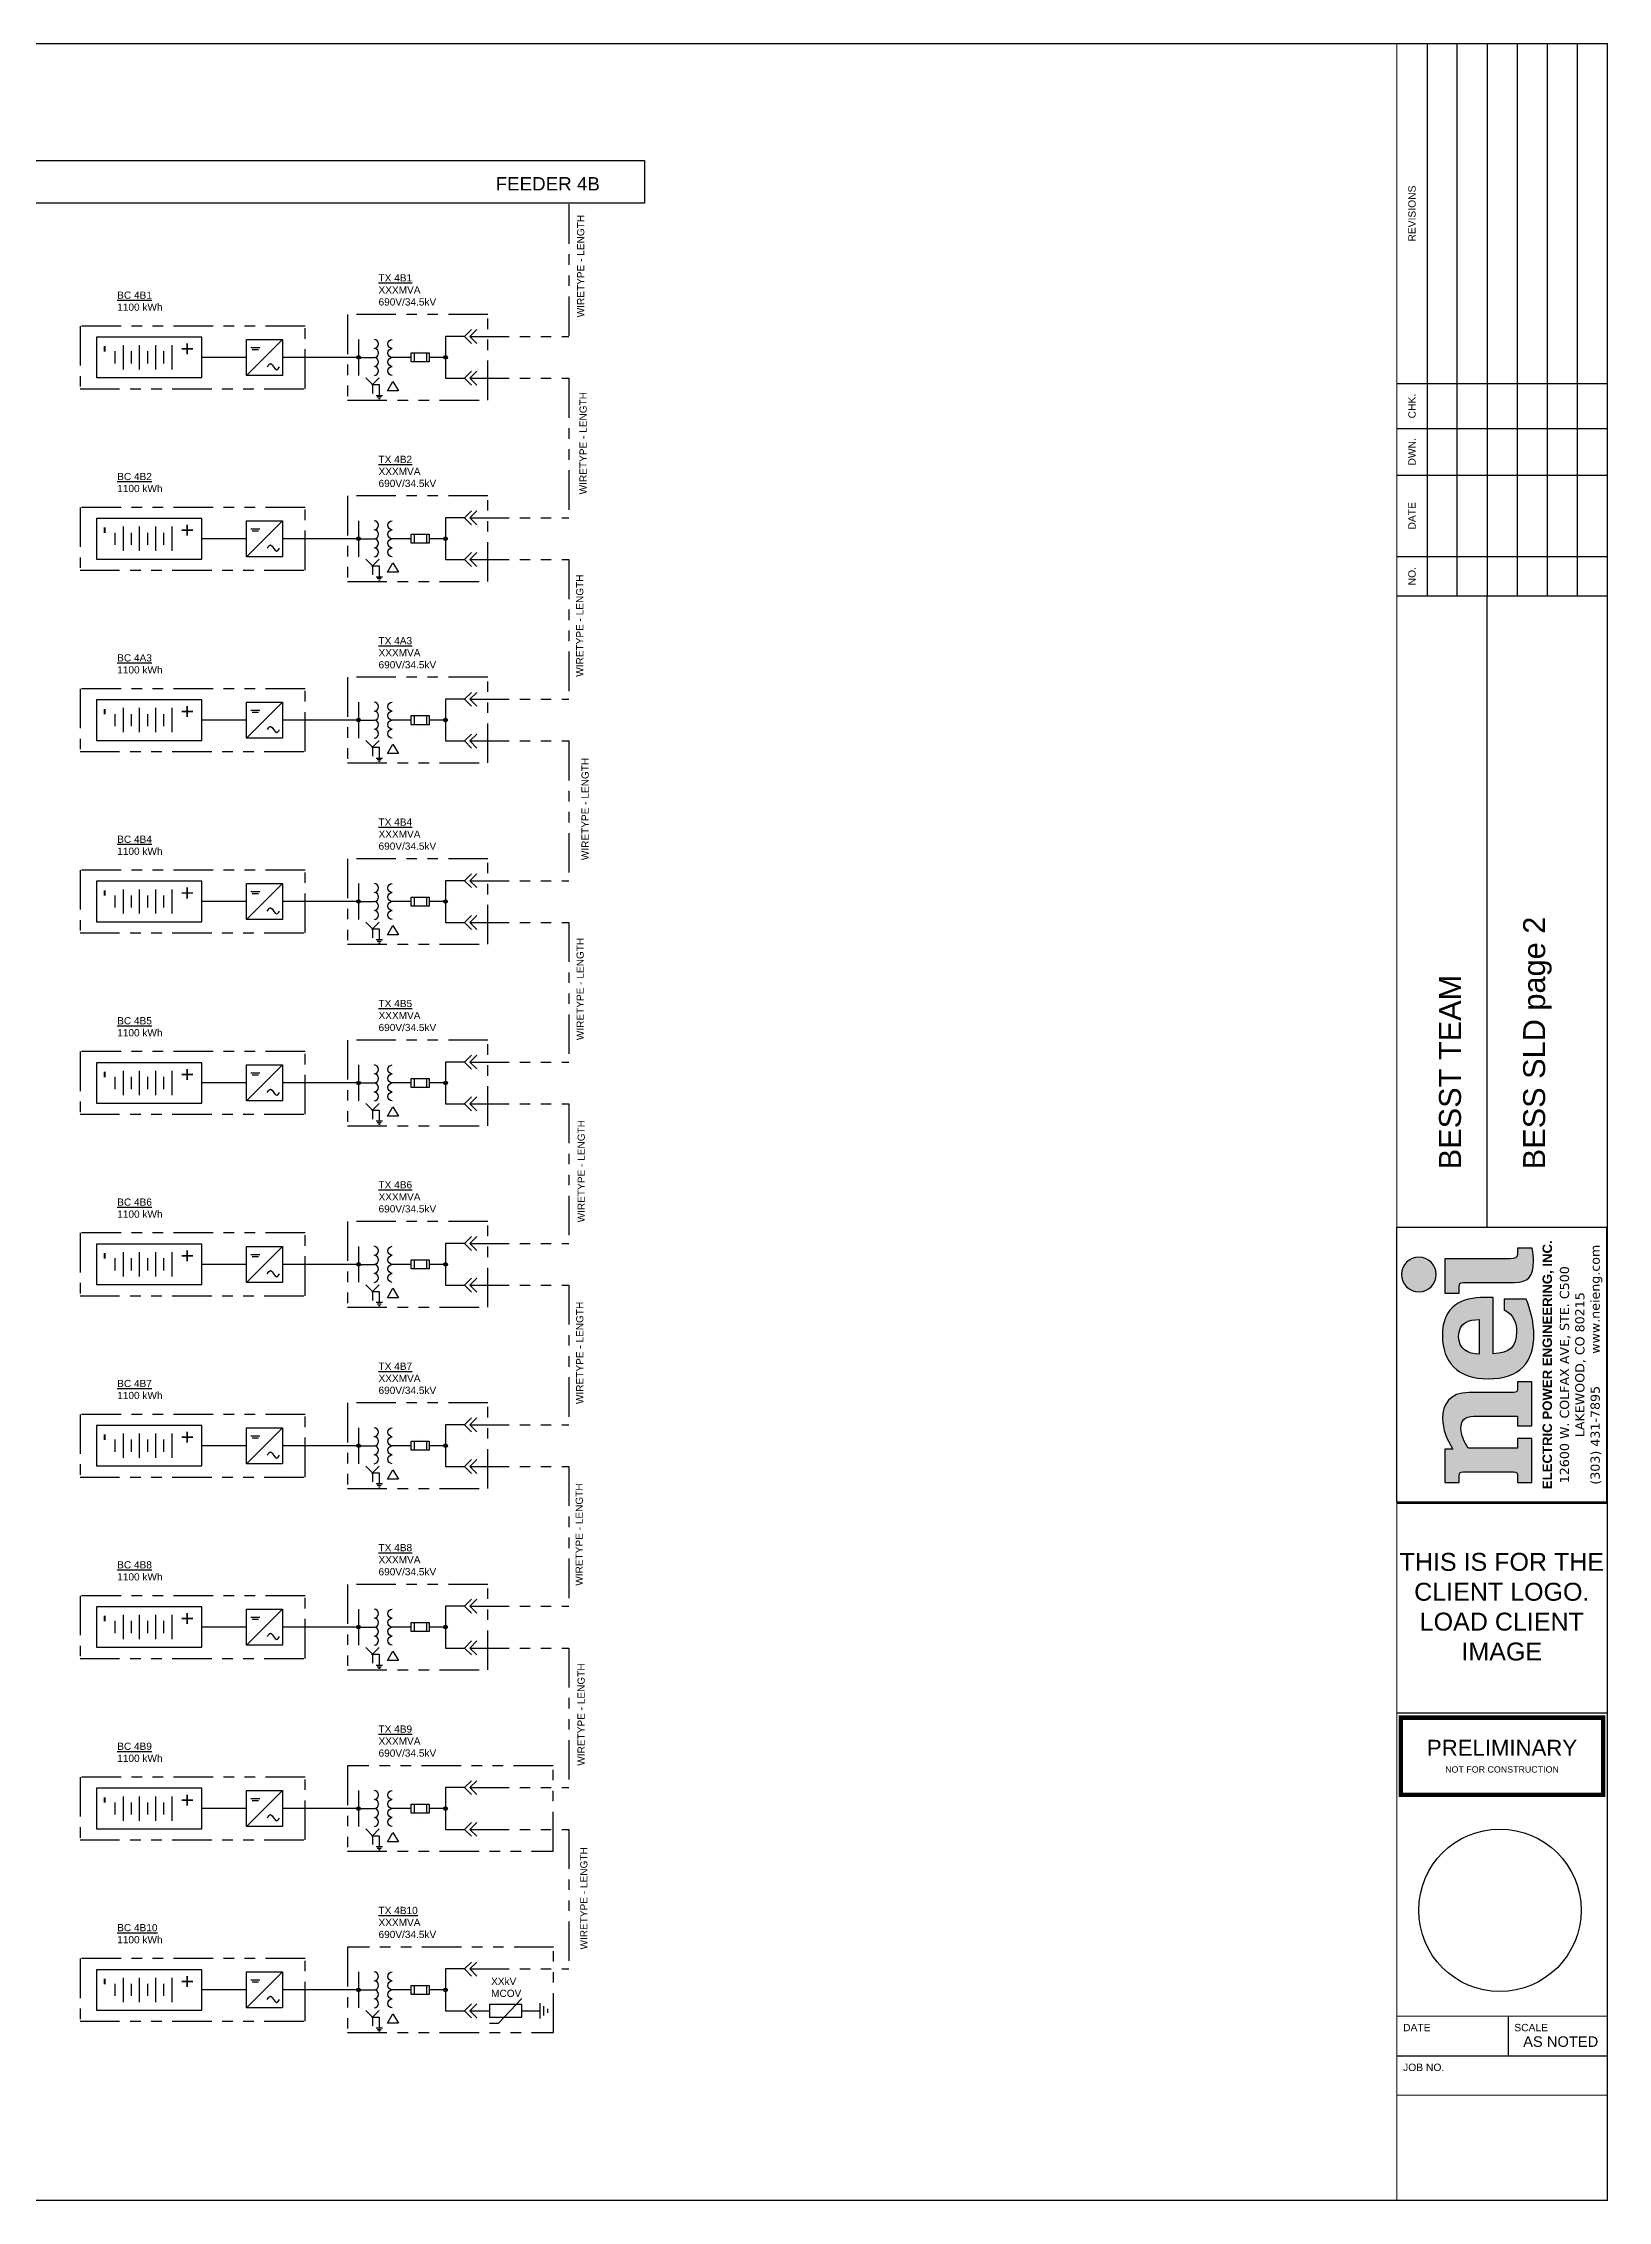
# Paper-space layout 'BESS SLD pg 2' of a CAD drawing. Extents: x -11.2 to 21.8, y -6 to 14.5.
# Drawn here: x 6.93 to 21.81, y -6 to 14.51 of the extents above; entities that cross this region are included whole.
import ezdxf
from ezdxf.enums import TextEntityAlignment as Align

# ---------------------------------------------------------------- set-up
doc = ezdxf.new("R2010")
doc.units = 0
doc.header["$MEASUREMENT"] = 0
doc.linetypes.add('PHANTOM4', pattern=[0.6875, 0.3125, 0.0625, -0.0625, 0.0625, -0.0625, 0.0625, -0.0625])
for name, color, linetype in [('E-HVMV-EQUP', 91, 'Continuous'), ('E-LV-EQUP', 211, 'Continuous'), ('E-OL-CDCTR', 31, 'Continuous'), ('E-OL-EQUP', 91, 'Continuous'), ('E-SYMB', 1, 'Continuous'), ('G-ANNO-STMP', 2, 'Continuous'), ('G-ANNO-TEXT', 1, 'Continuous'), ('G-ANNO-TTBL', 1, 'Continuous')]:
    doc.layers.add(name, color=color, linetype=linetype)
doc.layers.add('G-NPLT', color=67, linetype='Continuous', plot=False)
doc.styles.add('NEI-A', font='arial.ttf')
doc.styles.get("Standard").update_dxf_attribs({"font": 'arial.ttf'})

# ---------------------------------------------------------------- blocks, each defined once
blk = doc.blocks.new('*U33')
at = {"layer": 'E-LV-EQUP', "color": 0}
for points in [[(-0.075, 0), (0.075, 0)], [(-0.075, -0.1), (0.075, -0.1)], [(-0.0375, -0.05), (0.0375, -0.05)], [(-0.075, -0.2), (0.075, -0.2)], [(-0.0375, -0.15), (0.0375, -0.15)], [(-0.0375, -0.25), (0.0375, -0.25)], [(-0.075, -0.3), (0.075, -0.3)], [(-0.0375, -0.35), (0.0375, -0.35)]]:
    blk.add_lwpolyline(points, dxfattribs=at)
blk = doc.blocks.new('*U82')
blk.add_lwpolyline([(-0.281, 0.413), (0.281, 0.413), (0.281, -1.049), (-0.281, -1.049)], close=True)
at = {"xscale": 2.25, "yscale": 2.25, "zscale": 2.25}
blk.add_blockref('*U33', (0, 0), dxfattribs=at)
at = {"style": 'NEI-A'}
for s, p in [('+', (0.118, 0.216)), ('-', (0.118, -0.909))]:
    blk.add_text(s, height=0.225, dxfattribs=at).set_placement(p, align=Align.MIDDLE_CENTER)
at = {"layer": 'G-ANNO-TEXT', "lineweight": 30, "flags": 104}
blk.add_attdef('1-LINE_BESS_INFORMATION', text='', height=0.225, dxfattribs=at).set_placement((0.394, -0.337), align=Align.MIDDLE_LEFT)
blk = doc.blocks.new('CONNECTION')
h = blk.add_hatch(color=0)
edge = h.paths.add_edge_path()
edge.add_arc((0, 0), 0.025, 0, 360)
at = {"color": 0}
blk.add_circle((0, 0), 0.025, dxfattribs=at)
blk = doc.blocks.new('1-LINE - FUSE')
at = {"layer": 'Defpoints', "color": 2}
for p, q in [((-0.113, 0.125), (-0.113, 0.125)), ((0.113, 0.125), (0.113, 0.125))]:
    blk.add_line(p, q, dxfattribs=at)
at = {"layer": 'E-HVMV-EQUP', "color": 0}
for p, q in [((-0.062, 0.212), (0.063, 0.212)), ((-0.062, 0.038), (0.063, 0.038))]:
    blk.add_line(p, q, dxfattribs=at)
blk.add_lwpolyline([(0.063, 0), (-0.062, 0), (-0.062, 0.25), (0.063, 0.25)], close=True, dxfattribs=at)
blk = doc.blocks.new('*U57')
at = {"layer": 'E-HVMV-EQUP', "color": 0}
for points in [[(0.25, 0, -0.96927), (0.125, 0, -0.96927), (0, 0, -0.987011), (-0.125, 0, -0.96927), (-0.25, 0)], [(0.25, -0.25, 0.96927), (0.125, -0.25, 0.96927), (0, -0.25, 0.987011), (-0.125, -0.25, 0.96927), (-0.25, -0.25)]]:
    blk.add_lwpolyline(points, format="xyb", dxfattribs=at)
blk = doc.blocks.new('*U51')
at = {"layer": 'G-ANNO-TEXT'}
blk.add_lwpolyline([(0.075, 0.13), (0.15, 0), (0, 0)], close=True, dxfattribs=at)
blk = doc.blocks.new('SCHEMATIC - CONNECTION DOT')
h = blk.add_hatch(color=0)
edge = h.paths.add_edge_path()
edge.add_arc((0, 0), 0.025, 0, 360)
at = {"color": 0}
blk.add_circle((0, 0), 0.025, dxfattribs=at)
blk = doc.blocks.new('*U47')
at = {"color": 0}
for points in [[(0, 0), (0, -0.204)], [(-0.06, -0.204), (0.06, -0.204)], [(-0.036, -0.234), (0.036, -0.234)], [(-0.015, -0.263), (0.015, -0.263)]]:
    blk.add_lwpolyline(points, dxfattribs=at)
blk = doc.blocks.new('*U56')
at = {"layer": 'G-ANNO-TEXT'}
for q in [(0.093, 0.093), (0.094, 0)]:
    blk.add_line((0, 0), q, dxfattribs=at)
blk.add_lwpolyline([(-0.093, 0.093), (0, 0), (0, -0.124)], dxfattribs=at)
blk.add_circle((0, 0), 0.00678, dxfattribs=at)
at = {"layer": 'G-ANNO-TEXT', "xscale": 0.7346515356066922, "yscale": 0.7346515356066922, "zscale": 0.7346515356066922}
blk.add_blockref('*U47', (0.094, 0), dxfattribs=at)
blk = doc.blocks.new('*U81')
at = {"color": 0}
for p, q in [((-0.25, -0.5), (0.25, 0)), ((-0.188, -0.111), (-0.062, -0.111)), ((-0.168, -0.139), (-0.082, -0.139))]:
    blk.add_line(p, q, dxfattribs=at)
blk.add_lwpolyline([(0.25, -0.5), (-0.25, -0.5), (-0.25, 0), (0.25, 0)], close=True, dxfattribs=at)
blk.add_spline([(0.039, -0.382), (0.085, -0.336), (0.172, -0.422), (0.211, -0.382)], degree=3, dxfattribs=at)
blk = doc.blocks.new('*U30')
at = {"color": 0}
for points in [[(0, 0), (0, -0.144)], [(-0.06, -0.144), (0.06, -0.144)], [(-0.036, -0.174), (0.036, -0.174)], [(-0.015, -0.203), (0.015, -0.203)]]:
    blk.add_lwpolyline(points, dxfattribs=at)
blk = doc.blocks.new('*U53')
at = {"color": 0}
for p in [(0, 0), (0.25, 0)]:
    blk.add_point(p, dxfattribs=at)
at = {"layer": 'Defpoints', "color": 2}
for p, q in [((0.226, 0.146), (0.226, 0.146)), ((0.226, -0.146), (0.226, -0.146)), ((0.503, 0), (0.503, 0))]:
    blk.add_line(p, q, dxfattribs=at)
at = {"layer": 'E-HVMV-EQUP', "color": 0}
blk.add_lwpolyline([(0, -0.096), (0.069, -0.096), (0.25, 0.096)], dxfattribs=at)
blk.add_lwpolyline([(0, 0.05), (0, -0.05), (0.25, -0.05), (0.25, 0.05)], close=True, dxfattribs=at)
at = {"rotation": 90.00000000000077}
blk.add_blockref('*U30', (0.25, 0), dxfattribs=at)
blk = doc.blocks.new('nei-logo new')
at = {"layer": 'G-ANNO-TTBL', "true_color": 0xbd3b4b}
h = blk.add_hatch(color=15, dxfattribs=at)
h.dxf.hatch_style = 2
edge = h.paths.add_edge_path()
edge.add_spline(control_points=[(0.695, 0.79), (0.695, 0.882), (0.77, 0.956), (0.861, 0.956), (0.953, 0.956), (1.027, 0.882), (1.027, 0.79), (1.027, 0.699), (0.953, 0.624), (0.861, 0.624), (0.77, 0.624), (0.695, 0.699), (0.695, 0.79)], knot_values=[0, 0, 0, 0, 1, 1, 1, 2, 2, 2, 3, 3, 3, 4, 4, 4, 4], degree=3, periodic=0)
h = blk.add_hatch(color=15, dxfattribs=at)
h.dxf.hatch_style = 2
edge = h.paths.add_edge_path()
edge.add_spline(control_points=[(-0.266, -0.114), (-0.266, -0.146), (-0.252, -0.151), (-0.228, -0.151), (-0.228, -0.151), (-0.165, -0.151), (-0.165, -0.151), (-0.165, -0.151), (-0.165, -0.288), (-0.165, -0.288), (-0.165, -0.288), (-0.584, -0.288), (-0.584, -0.288), (-0.584, -0.288), (-0.584, -0.151), (-0.584, -0.151), (-0.584, -0.151), (-0.492, -0.151), (-0.492, -0.151), (-0.492, -0.151), (-0.492, 0.269), (-0.492, 0.269), (-0.492, 0.353), (-0.535, 0.389), (-0.611, 0.389), (-0.666, 0.389), (-0.743, 0.356), (-0.796, 0.321), (-0.796, 0.321), (-0.796, -0.151), (-0.796, -0.151), (-0.796, -0.151), (-0.704, -0.151), (-0.704, -0.151), (-0.704, -0.151), (-0.704, -0.288), (-0.704, -0.288), (-0.704, -0.288), (-1.123, -0.288), (-1.123, -0.288), (-1.123, -0.288), (-1.123, -0.151), (-1.123, -0.151), (-1.123, -0.151), (-1.062, -0.151), (-1.062, -0.151), (-1.036, -0.151), (-1.022, -0.146), (-1.022, -0.114), (-1.022, -0.114), (-1.022, 0.367), (-1.022, 0.367), (-1.022, 0.399), (-1.036, 0.405), (-1.062, 0.405), (-1.062, 0.405), (-1.123, 0.405), (-1.123, 0.405), (-1.123, 0.405), (-1.123, 0.544), (-1.123, 0.544), (-1.123, 0.544), (-0.805, 0.544), (-0.805, 0.544), (-0.805, 0.544), (-0.805, 0.465), (-0.805, 0.465), (-0.718, 0.524), (-0.616, 0.564), (-0.509, 0.564), (-0.38, 0.564), (-0.266, 0.497), (-0.266, 0.315), (-0.266, 0.315), (-0.266, -0.114), (-0.266, -0.114)], knot_values=[0, 0, 0, 0, 1, 1, 1, 2, 2, 2, 3, 3, 3, 4, 4, 4, 5, 5, 5, 6, 6, 6, 7, 7, 7, 8, 8, 8, 9, 9, 9, 10, 10, 10, 11, 11, 11, 12, 12, 12, 13, 13, 13, 14, 14, 14, 15, 15, 15, 16, 16, 16, 17, 17, 17, 18, 18, 18, 19, 19, 19, 20, 20, 20, 21, 21, 21, 22, 22, 22, 23, 23, 23, 24, 24, 24, 25, 25, 25, 25], degree=3, periodic=0)
h = blk.add_hatch(color=15, dxfattribs=at)
h.dxf.hatch_style = 2
edge = h.paths.add_edge_path()
edge.add_spline(control_points=[(-0.135, 0.13), (-0.135, 0.419), (0.029, 0.566), (0.276, 0.566), (0.57, 0.566), (0.641, 0.373), (0.641, 0.165), (0.641, 0.165), (0.641, 0.081), (0.641, 0.081), (0.641, 0.081), (0.105, 0.081), (0.105, 0.081), (0.107, -0.076), (0.175, -0.142), (0.314, -0.142), (0.383, -0.142), (0.479, -0.123), (0.522, -0.023), (0.522, -0.023), (0.625, -0.023), (0.625, -0.023), (0.625, -0.023), (0.625, -0.232), (0.625, -0.232), (0.528, -0.279), (0.382, -0.307), (0.291, -0.307), (0.019, -0.307), (-0.135, -0.172), (-0.135, 0.13)], knot_values=[0, 0, 0, 0, 1, 1, 1, 2, 2, 2, 3, 3, 3, 4, 4, 4, 5, 5, 5, 6, 6, 6, 7, 7, 7, 8, 8, 8, 9, 9, 9, 10, 10, 10, 10], degree=3, periodic=0)
edge = h.paths.add_edge_path()
edge.add_spline(control_points=[(0.431, 0.214), (0.431, 0.311), (0.403, 0.411), (0.27, 0.411), (0.152, 0.411), (0.102, 0.324), (0.102, 0.214), (0.102, 0.214), (0.431, 0.214), (0.431, 0.214)], knot_values=[0, 0, 0, 0, 1, 1, 1, 2, 2, 2, 3, 3, 3, 3], degree=3, periodic=0)
h = blk.add_hatch(color=15, dxfattribs=at)
h.dxf.hatch_style = 2
edge = h.paths.add_edge_path()
edge.add_spline(control_points=[(1.062, -0.151), (1.062, -0.151), (1.111, -0.151), (1.111, -0.151), (1.111, -0.151), (1.111, -0.291), (1.111, -0.291), (1.065, -0.301), (1.024, -0.304), (0.987, -0.304), (0.845, -0.304), (0.784, -0.25), (0.784, -0.122), (0.784, -0.122), (0.784, 0.367), (0.784, 0.367), (0.784, 0.399), (0.771, 0.405), (0.744, 0.405), (0.744, 0.405), (0.684, 0.405), (0.684, 0.405), (0.684, 0.405), (0.684, 0.544), (0.684, 0.544), (0.684, 0.544), (1.01, 0.544), (1.01, 0.544), (1.01, 0.544), (1.01, -0.082), (1.01, -0.082), (1.01, -0.125), (1.022, -0.151), (1.062, -0.151)], knot_values=[0, 0, 0, 0, 1, 1, 1, 2, 2, 2, 3, 3, 3, 4, 4, 4, 5, 5, 5, 6, 6, 6, 7, 7, 7, 8, 8, 8, 9, 9, 9, 10, 10, 10, 11, 11, 11, 11], degree=3, periodic=0)
at = {"layer": 'Defpoints'}
blk.add_lwpolyline([(1.312, 1), (1.312, -1), (-1.312, -1), (-1.312, 1)], close=True, dxfattribs=at)
at = {"layer": 'G-ANNO-TTBL', "color": 15, "true_color": 0xbd3b4b}
for points, knots in [([(0.695, 0.79), (0.695, 0.882), (0.77, 0.956), (0.861, 0.956), (0.953, 0.956), (1.027, 0.882), (1.027, 0.79), (1.027, 0.699), (0.953, 0.624), (0.861, 0.624), (0.77, 0.624), (0.695, 0.699), (0.695, 0.79)], [0, 0, 0, 0, 1, 1, 1, 2, 2, 2, 3, 3, 3, 4, 4, 4, 4]), ([(-0.266, -0.114), (-0.266, -0.146), (-0.252, -0.151), (-0.228, -0.151), (-0.228, -0.151), (-0.165, -0.151), (-0.165, -0.151), (-0.165, -0.151), (-0.165, -0.288), (-0.165, -0.288), (-0.165, -0.288), (-0.584, -0.288), (-0.584, -0.288), (-0.584, -0.288), (-0.584, -0.151), (-0.584, -0.151), (-0.584, -0.151), (-0.492, -0.151), (-0.492, -0.151), (-0.492, -0.151), (-0.492, 0.269), (-0.492, 0.269), (-0.492, 0.353), (-0.535, 0.389), (-0.611, 0.389), (-0.666, 0.389), (-0.743, 0.356), (-0.796, 0.321), (-0.796, 0.321), (-0.796, -0.151), (-0.796, -0.151), (-0.796, -0.151), (-0.704, -0.151), (-0.704, -0.151), (-0.704, -0.151), (-0.704, -0.288), (-0.704, -0.288), (-0.704, -0.288), (-1.123, -0.288), (-1.123, -0.288), (-1.123, -0.288), (-1.123, -0.151), (-1.123, -0.151), (-1.123, -0.151), (-1.062, -0.151), (-1.062, -0.151), (-1.036, -0.151), (-1.022, -0.146), (-1.022, -0.114), (-1.022, -0.114), (-1.022, 0.367), (-1.022, 0.367), (-1.022, 0.399), (-1.036, 0.405), (-1.062, 0.405), (-1.062, 0.405), (-1.123, 0.405), (-1.123, 0.405), (-1.123, 0.405), (-1.123, 0.544), (-1.123, 0.544), (-1.123, 0.544), (-0.805, 0.544), (-0.805, 0.544), (-0.805, 0.544), (-0.805, 0.465), (-0.805, 0.465), (-0.718, 0.524), (-0.616, 0.564), (-0.509, 0.564), (-0.38, 0.564), (-0.266, 0.497), (-0.266, 0.315), (-0.266, 0.315), (-0.266, -0.114), (-0.266, -0.114)], [0, 0, 0, 0, 1, 1, 1, 2, 2, 2, 3, 3, 3, 4, 4, 4, 5, 5, 5, 6, 6, 6, 7, 7, 7, 8, 8, 8, 9, 9, 9, 10, 10, 10, 11, 11, 11, 12, 12, 12, 13, 13, 13, 14, 14, 14, 15, 15, 15, 16, 16, 16, 17, 17, 17, 18, 18, 18, 19, 19, 19, 20, 20, 20, 21, 21, 21, 22, 22, 22, 23, 23, 23, 24, 24, 24, 25, 25, 25, 25]), ([(-0.135, 0.13), (-0.135, 0.419), (0.029, 0.566), (0.276, 0.566), (0.57, 0.566), (0.641, 0.373), (0.641, 0.165), (0.641, 0.165), (0.641, 0.081), (0.641, 0.081), (0.641, 0.081), (0.105, 0.081), (0.105, 0.081), (0.107, -0.076), (0.175, -0.142), (0.314, -0.142), (0.383, -0.142), (0.479, -0.123), (0.522, -0.023), (0.522, -0.023), (0.625, -0.023), (0.625, -0.023), (0.625, -0.023), (0.625, -0.232), (0.625, -0.232), (0.528, -0.279), (0.382, -0.307), (0.291, -0.307), (0.019, -0.307), (-0.135, -0.172), (-0.135, 0.13)], [0, 0, 0, 0, 1, 1, 1, 2, 2, 2, 3, 3, 3, 4, 4, 4, 5, 5, 5, 6, 6, 6, 7, 7, 7, 8, 8, 8, 9, 9, 9, 10, 10, 10, 10]), ([(1.062, -0.151), (1.062, -0.151), (1.111, -0.151), (1.111, -0.151), (1.111, -0.151), (1.111, -0.291), (1.111, -0.291), (1.065, -0.301), (1.024, -0.304), (0.987, -0.304), (0.845, -0.304), (0.784, -0.25), (0.784, -0.122), (0.784, -0.122), (0.784, 0.367), (0.784, 0.367), (0.784, 0.399), (0.771, 0.405), (0.744, 0.405), (0.744, 0.405), (0.684, 0.405), (0.684, 0.405), (0.684, 0.405), (0.684, 0.544), (0.684, 0.544), (0.684, 0.544), (1.01, 0.544), (1.01, 0.544), (1.01, 0.544), (1.01, -0.082), (1.01, -0.082), (1.01, -0.125), (1.022, -0.151), (1.062, -0.151)], [0, 0, 0, 0, 1, 1, 1, 2, 2, 2, 3, 3, 3, 4, 4, 4, 5, 5, 5, 6, 6, 6, 7, 7, 7, 8, 8, 8, 9, 9, 9, 10, 10, 10, 11, 11, 11, 11]), ([(0.431, 0.214), (0.431, 0.311), (0.403, 0.411), (0.27, 0.411), (0.152, 0.411), (0.102, 0.324), (0.102, 0.214), (0.102, 0.214), (0.431, 0.214), (0.431, 0.214)], [0, 0, 0, 0, 1, 1, 1, 2, 2, 2, 3, 3, 3, 3])]:
    blk.add_open_spline(points, degree=3, knots=knots, dxfattribs=at)
at = {"color": 7, "insert": (0, -0.39), "char_height": 0.08785, "attachment_point": 2}
blk.add_mtext_dynamic_manual_height_columns('\\pxsm1.1,t29;{\\fArial|b1|i0|c0|p34;\\H1.02447x;ELECTRIC POWER ENGINEERING, INC.\\fVerdana|b0|i0|c0|p34;\\H0.97611x;\\W1.05;\\P\\psm1,qc;\\W1;12600 W. COLFAX AVE, STE. C500      LAKEWOOD, CO 80215\\P\\ptz;(303) 431-7895        www.neieng.com}', width=2.59625, gutter_width=1, heights=[0], dxfattribs=at)
blk = doc.blocks.new('*U119')
at = {"layer": 'G-ANNO-STMP', "const_width": 0.0938}
blk.add_lwpolyline([(-2.092, 1.598), (2.092, 1.598), (2.092, 0), (-2.092, 0)], close=True, dxfattribs=at)
at = {"layer": 'G-ANNO-STMP', "insert": (0, 0.799), "char_height": 0.13125, "width": 3.79964, "attachment_point": 5, "style": 'NEI-A'}
blk.add_mtext('{\\H2.5x;PRELIMINARY\\P}NOT FOR CONSTRUCTION', dxfattribs=at)

psp = doc.layouts.new('BESS SLD pg 2')

# ---------------------------------------------------------------- linework, layer by layer
at = {"color": 240, "true_color": 0xed1f24}
psp.add_lwpolyline([(-10.035, 13.388), (12.649, 13.388), (12.649, 12.983), (-10.035, 12.983)], close=True, dxfattribs=at)
at = {"layer": 'E-OL-CDCTR'}
for p, q in [((9.93, 11.518), (9.207, 11.518)), ((9.93, 11.689), (9.93, 11.347)), ((9.93, 11.518), (10.079, 11.518)), ((10.757, 11.518), (10.602, 11.518)), ((9.93, 9.965), (9.93, 9.623)), ((9.93, 9.794), (9.207, 9.794)), ((9.93, 9.794), (10.079, 9.794)), ((10.757, 9.794), (10.602, 9.794)), ((9.93, 8.241), (9.93, 7.899)), ((9.93, 8.07), (9.207, 8.07)), ((9.93, 8.07), (10.079, 8.07)), ((10.757, 8.07), (10.602, 8.07)), ((9.93, 6.517), (9.93, 6.174)), ((9.93, 6.346), (9.207, 6.346)), ((9.93, 6.346), (10.079, 6.346)), ((10.757, 6.346), (10.602, 6.346)), ((9.93, 4.793), (9.93, 4.45)), ((9.93, 4.621), (9.207, 4.621)), ((9.93, 4.621), (10.079, 4.621)), ((10.757, 4.621), (10.602, 4.621)), ((9.93, 2.897), (9.207, 2.897)), ((9.93, 3.068), (9.93, 2.726)), ((9.93, 2.897), (10.079, 2.897)), ((10.757, 2.897), (10.602, 2.897)), ((9.93, 1.344), (9.93, 1.002)), ((9.93, 1.173), (9.207, 1.173)), ((9.93, 1.173), (10.079, 1.173)), ((10.757, 1.173), (10.602, 1.173)), ((9.93, -0.38), (9.93, -0.723)), ((9.93, -0.551), (9.207, -0.551)), ((9.93, -0.551), (10.079, -0.551)), ((10.757, -0.551), (10.602, -0.551)), ((9.93, -2.104), (9.93, -2.447)), ((9.93, -2.276), (9.207, -2.276)), ((9.93, -2.276), (10.079, -2.276)), ((10.757, -2.276), (10.602, -2.276)), ((9.93, -3.829), (9.93, -4.171)), ((9.93, -4), (9.207, -4)), ((9.93, -4), (10.079, -4)), ((10.757, -4), (10.602, -4))]:
    psp.add_line(p, q, dxfattribs=at)
for points in [[(10.937, 11.717), (10.757, 11.717), (10.757, 11.32), (10.937, 11.32)], [(11.003, 11.783), (10.937, 11.717), (11.003, 11.65)], [(11.053, 11.783), (10.987, 11.717), (11.053, 11.65)], [(10.431, 11.518), (10.25, 11.518)], [(11.003, 11.386), (10.937, 11.32), (11.003, 11.254)], [(11.053, 11.386), (10.987, 11.32), (11.053, 11.254)], [(11.003, 10.059), (10.937, 9.992), (11.003, 9.926)], [(11.053, 10.059), (10.987, 9.992), (11.053, 9.926)], [(10.937, 9.992), (10.757, 9.992), (10.757, 9.596), (10.937, 9.596)], [(10.431, 9.794), (10.25, 9.794)], [(11.003, 9.662), (10.937, 9.596), (11.003, 9.529)], [(11.053, 9.662), (10.987, 9.596), (11.053, 9.53)], [(10.937, 8.268), (10.757, 8.268), (10.757, 7.872), (10.937, 7.872)], [(11.003, 8.334), (10.937, 8.268), (11.003, 8.202)], [(11.053, 8.334), (10.987, 8.268), (11.053, 8.202)], [(10.431, 8.07), (10.25, 8.07)], [(11.003, 7.938), (10.937, 7.872), (11.003, 7.805)], [(11.053, 7.938), (10.987, 7.872), (11.053, 7.805)], [(11.003, 6.61), (10.937, 6.544), (11.003, 6.478)], [(11.053, 6.61), (10.987, 6.544), (11.053, 6.478)], [(10.937, 6.544), (10.757, 6.544), (10.757, 6.147), (10.937, 6.147)], [(10.431, 6.346), (10.25, 6.346)], [(11.003, 6.214), (10.937, 6.147), (11.003, 6.081)], [(11.053, 6.214), (10.987, 6.147), (11.053, 6.081)], [(10.937, 4.82), (10.757, 4.82), (10.757, 4.423), (10.937, 4.423)], [(11.003, 4.886), (10.937, 4.82), (11.003, 4.753)], [(11.053, 4.886), (10.987, 4.82), (11.053, 4.754)], [(10.431, 4.621), (10.25, 4.621)], [(11.003, 4.489), (10.937, 4.423), (11.003, 4.357)], [(11.053, 4.489), (10.987, 4.423), (11.053, 4.357)], [(10.937, 3.095), (10.757, 3.095), (10.757, 2.699), (10.937, 2.699)], [(11.003, 3.162), (10.937, 3.095), (11.003, 3.029)], [(11.053, 3.162), (10.987, 3.095), (11.053, 3.029)], [(10.431, 2.897), (10.25, 2.897)], [(11.003, 2.765), (10.937, 2.699), (11.003, 2.633)], [(11.053, 2.765), (10.987, 2.699), (11.053, 2.633)], [(11.003, 1.437), (10.937, 1.371), (11.003, 1.305)], [(11.053, 1.437), (10.987, 1.371), (11.053, 1.305)], [(10.937, 1.371), (10.757, 1.371), (10.757, 0.975), (10.937, 0.975)], [(10.431, 1.173), (10.25, 1.173)], [(11.003, 1.041), (10.937, 0.975), (11.003, 0.908)], [(11.053, 1.041), (10.987, 0.975), (11.053, 0.909)], [(10.937, -0.353), (10.757, -0.353), (10.757, -0.75), (10.937, -0.75)], [(11.003, -0.287), (10.937, -0.353), (11.003, -0.419)], [(11.053, -0.287), (10.987, -0.353), (11.053, -0.419)], [(10.431, -0.551), (10.25, -0.551)], [(11.003, -0.683), (10.937, -0.75), (11.003, -0.816)], [(11.053, -0.683), (10.987, -0.75), (11.053, -0.816)], [(11.003, -2.011), (10.937, -2.077), (11.003, -2.144)], [(11.053, -2.011), (10.987, -2.077), (11.053, -2.143)], [(10.937, -2.077), (10.757, -2.077), (10.757, -2.474), (10.937, -2.474)], [(10.431, -2.276), (10.25, -2.276)], [(11.003, -2.408), (10.937, -2.474), (11.003, -2.54)], [(11.053, -2.408), (10.987, -2.474), (11.053, -2.54)], [(10.937, -3.801), (10.757, -3.801), (10.757, -4.198), (10.937, -4.198)], [(11.003, -3.735), (10.937, -3.801), (11.003, -3.868)], [(11.053, -3.735), (10.987, -3.801), (11.053, -3.868)], [(10.431, -4), (10.25, -4)], [(11.003, -4.132), (10.937, -4.198), (11.003, -4.264)], [(11.053, -4.132), (10.987, -4.198), (11.053, -4.264)]]:
    psp.add_lwpolyline(points, dxfattribs=at)
at = {"layer": 'E-OL-EQUP', "linetype": 'PHANTOM4'}
for p, q in [((11.928, 12.973), (11.928, 11.717)), ((10.987, 11.717), (11.928, 11.717)), ((10.987, 11.32), (11.928, 11.32)), ((11.928, 11.32), (11.928, 9.992)), ((10.987, 9.992), (11.928, 9.992)), ((10.987, 9.596), (11.928, 9.596)), ((11.928, 9.596), (11.928, 8.268)), ((10.987, 8.268), (11.928, 8.268)), ((10.987, 7.872), (11.928, 7.872)), ((11.928, 7.872), (11.928, 6.544)), ((10.987, 6.544), (11.928, 6.544)), ((10.987, 6.147), (11.928, 6.147)), ((11.928, 6.147), (11.928, 4.82)), ((10.987, 4.82), (11.928, 4.82)), ((10.987, 4.423), (11.928, 4.423)), ((11.928, 4.423), (11.928, 3.095)), ((10.987, 3.095), (11.928, 3.095)), ((10.987, 2.699), (11.928, 2.699)), ((11.928, 2.699), (11.928, 1.371)), ((10.987, 1.371), (11.928, 1.371)), ((10.987, 0.975), (11.928, 0.975)), ((11.928, 0.975), (11.928, -0.353)), ((10.987, -0.353), (11.928, -0.353)), ((10.987, -0.75), (11.928, -0.75)), ((11.928, -0.75), (11.928, -2.077)), ((10.987, -2.077), (11.928, -2.077)), ((10.987, -2.474), (11.928, -2.474)), ((11.928, -2.474), (11.928, -3.801)), ((10.987, -3.801), (11.928, -3.801)), ((10.987, -4.198), (11.176, -4.198))]:
    psp.add_line(p, q, dxfattribs=at)
at = {"layer": 'E-OL-EQUP'}
for p, q in [((8.864, 11.518), (8.44, 11.518)), ((8.864, 9.794), (8.44, 9.794)), ((8.864, 8.07), (8.44, 8.07)), ((8.864, 6.346), (8.44, 6.346)), ((8.864, 4.621), (8.44, 4.621)), ((8.864, 2.897), (8.44, 2.897)), ((8.864, 1.173), (8.44, 1.173)), ((8.864, -0.551), (8.44, -0.551)), ((8.864, -2.276), (8.44, -2.276)), ((8.864, -4), (8.44, -4))]:
    psp.add_line(p, q, dxfattribs=at)
at = {"layer": 'E-OL-EQUP', "linetype": 'PHANTOM4'}
for points in [[(9.825, 11.925), (9.825, 11.112), (11.16, 11.112), (11.16, 11.925)], [(7.284, 11.816), (7.284, 11.22), (9.422, 11.22), (9.422, 11.816)], [(7.284, 10.092), (7.284, 9.496), (9.422, 9.496), (9.422, 10.092)], [(9.825, 10.201), (9.825, 9.387), (11.16, 9.387), (11.16, 10.201)], [(9.825, 8.477), (9.825, 7.663), (11.16, 7.663), (11.16, 8.477)], [(7.284, 8.368), (7.284, 7.772), (9.422, 7.772), (9.422, 8.368)], [(7.284, 6.644), (7.284, 6.048), (9.422, 6.048), (9.422, 6.644)], [(9.825, 6.752), (9.825, 5.939), (11.16, 5.939), (11.16, 6.752)], [(9.825, 5.028), (9.825, 4.215), (11.16, 4.215), (11.16, 5.028)], [(7.284, 4.919), (7.284, 4.323), (9.422, 4.323), (9.422, 4.919)], [(9.825, 3.304), (9.825, 2.49), (11.16, 2.49), (11.16, 3.304)], [(7.284, 3.195), (7.284, 2.599), (9.422, 2.599), (9.422, 3.195)], [(7.284, 1.471), (7.284, 0.875), (9.422, 0.875), (9.422, 1.471)], [(9.825, 1.58), (9.825, 0.766), (11.16, 0.766), (11.16, 1.58)], [(9.825, -0.145), (9.825, -0.958), (11.16, -0.958), (11.16, -0.145)], [(7.284, -0.253), (7.284, -0.849), (9.422, -0.849), (9.422, -0.253)], [(7.284, -1.978), (7.284, -2.574), (9.422, -2.574), (9.422, -1.978)], [(9.825, -1.869), (9.825, -2.682), (11.779, -2.682), (11.779, -1.869)], [(9.825, -3.593), (9.825, -4.406), (11.783, -4.406), (11.783, -3.593)], [(7.284, -3.702), (7.284, -4.298), (9.422, -4.298), (9.422, -3.702)]]:
    psp.add_lwpolyline(points, close=True, dxfattribs=at)
at = {"layer": 'G-ANNO-TTBL', "color": 7}
for p, q in [((20.086, 14.5), (20.086, 9.25)), ((20.371, 14.5), (20.371, 9.25)), ((20.657, 14.5), (20.657, 9.25)), ((20.943, 14.5), (20.943, 9.25)), ((21.229, 14.5), (21.229, 9.25)), ((21.514, 14.5), (21.514, 9.25)), ((20.657, 3.25), (20.657, 9.25)), ((20.858, -4.25), (20.858, -4.625)), ((19.8, -4.625), (21.8, -4.625))]:
    psp.add_line(p, q, dxfattribs=at)
at = {"layer": 'G-ANNO-TTBL', "color": 7, "const_width": 0.01}
psp.add_lwpolyline([(-11.2, 14.5), (21.8, 14.5), (21.8, -6), (-11.2, -6)], close=True, dxfattribs=at)
for points in [[(19.8, 14.5), (19.8, -6)], [(21.8, 9.25), (19.8, 9.25)], [(21.8, 3.25), (19.8, 3.25)], [(21.8, 0.625), (19.8, 0.625)], [(19.8, -1.368), (21.8, -1.368)], [(19.8, -4.25), (21.8, -4.25)], [(19.8, -5), (21.8, -5)]]:
    psp.add_lwpolyline(points, dxfattribs=at)
at = {"layer": 'G-ANNO-TTBL', "color": 7}
for points in [[(19.8, 11.269), (21.8, 11.269)], [(19.8, 10.841), (21.8, 10.841)], [(19.8, 10.398), (21.8, 10.398)], [(19.8, 9.625), (21.8, 9.625)]]:
    psp.add_lwpolyline(points, dxfattribs=at)
at = {"layer": 'G-NPLT'}
psp.add_circle((20.779, -3.243), 0.772, dxfattribs=at)

# ---------------------------------------------------------------- block references
at = {"xscale": 0.9960995711458686, "yscale": 0.9960995711458686, "zscale": 0.9960995711458686, "rotation": 90}
psp.add_blockref('nei-logo new', (20.796, 1.943), dxfattribs=at)
at = {"xscale": 0.4594726872912748, "yscale": 0.4594726872912748, "zscale": 0.4594726872912748}
psp.add_blockref('*U119', (20.799, -2.146), dxfattribs=at)
at = {"layer": 'E-OL-CDCTR', "xscale": 0.6849878510087652, "yscale": 0.6849878510087652, "zscale": 0.6849878510087652}
for p in [(9.93, 11.518), (9.93, 9.794), (9.93, 8.07), (9.93, 6.346), (9.93, 4.621), (9.93, 2.897), (9.93, 1.173), (9.93, -0.551), (9.93, -2.276), (9.93, -4)]:
    psp.add_blockref('SCHEMATIC - CONNECTION DOT', p, dxfattribs=at)
at = {"layer": 'E-OL-CDCTR', "xscale": 0.6849878510087652, "yscale": 0.6849878510087652, "zscale": 0.6849878510087652, "rotation": 270}
for p in [(10.757, 11.518), (10.757, 9.794), (10.757, 8.07), (10.757, 6.346), (10.757, 4.621), (10.757, 2.897), (10.757, 1.173), (10.757, -0.551), (10.757, -2.276), (10.757, -4)]:
    psp.add_blockref('CONNECTION', p, dxfattribs=at)
at = {"layer": 'E-OL-EQUP', "yscale": 0.6849878510087652, "zscale": 0.6849878510087652, "rotation": 270}
for name, p, xscale in [('*U82', (8.157, 11.518), -0.6849878510087652), ('*U57', (10.25, 11.518), 0.6849878510087652), ('1-LINE - FUSE', (10.431, 11.518), 0.6849878510087652), ('*U82', (8.157, 9.794), -0.6849878510087652), ('*U57', (10.25, 9.794), 0.6849878510087652), ('1-LINE - FUSE', (10.431, 9.794), 0.6849878510087652), ('*U82', (8.157, 8.07), -0.6849878510087652), ('*U57', (10.25, 8.07), 0.6849878510087652), ('1-LINE - FUSE', (10.431, 8.07), 0.6849878510087652), ('*U82', (8.157, 6.346), -0.6849878510087652), ('*U57', (10.25, 6.346), 0.6849878510087652), ('1-LINE - FUSE', (10.431, 6.346), 0.6849878510087652), ('*U82', (8.157, 4.621), -0.6849878510087652), ('*U57', (10.25, 4.621), 0.6849878510087652), ('1-LINE - FUSE', (10.431, 4.621), 0.6849878510087652), ('*U82', (8.157, 2.897), -0.6849878510087652), ('*U57', (10.25, 2.897), 0.6849878510087652), ('1-LINE - FUSE', (10.431, 2.897), 0.6849878510087652), ('*U82', (8.157, 1.173), -0.6849878510087652), ('*U57', (10.25, 1.173), 0.6849878510087652), ('1-LINE - FUSE', (10.431, 1.173), 0.6849878510087652), ('*U82', (8.157, -0.551), -0.6849878510087652), ('*U57', (10.25, -0.551), 0.6849878510087652), ('1-LINE - FUSE', (10.431, -0.551), 0.6849878510087652), ('*U82', (8.157, -2.276), -0.6849878510087652), ('*U57', (10.25, -2.276), 0.6849878510087652), ('1-LINE - FUSE', (10.431, -2.276), 0.6849878510087652), ('*U82', (8.157, -4), -0.6849878510087652), ('*U57', (10.25, -4), 0.6849878510087652), ('1-LINE - FUSE', (10.431, -4), 0.6849878510087652)]:
    psp.add_blockref(name, p, dxfattribs=dict(at, xscale=xscale))
at = {"layer": 'E-OL-EQUP'}
for name, p, xscale, yscale, zscale in [('*U81', (9.035, 11.689), 0.6849878510087652, 0.6849878510087652, 0.6849878510087652), ('*U81', (9.035, 9.965), 0.6849878510087652, 0.6849878510087652, 0.6849878510087652), ('*U81', (9.035, 8.241), 0.6849878510087652, 0.6849878510087652, 0.6849878510087652), ('*U81', (9.035, 6.517), 0.6849878510087652, 0.6849878510087652, 0.6849878510087652), ('*U81', (9.035, 4.793), 0.6849878510087652, 0.6849878510087652, 0.6849878510087652), ('*U81', (9.035, 3.068), 0.6849878510087652, 0.6849878510087652, 0.6849878510087652), ('*U81', (9.035, 1.344), 0.6849878510087652, 0.6849878510087652, 0.6849878510087652), ('*U81', (9.035, -0.38), 0.6849878510087652, 0.6849878510087652, 0.6849878510087652), ('*U81', (9.035, -2.104), 0.6849878510087652, 0.6849878510087652, 0.6849878510087652), ('*U81', (9.035, -3.829), 0.6849878510087652, 0.6849878510087652, 0.6849878510087652), ('*U53', (11.176, -4.198), 1.21854043422162, 1.21854043422162, 1.21854043422162)]:
    psp.add_blockref(name, p, dxfattribs=dict(at, xscale=xscale, yscale=yscale, zscale=zscale))
at = {"layer": 'E-SYMB', "xscale": 0.6849878510087652, "yscale": 0.6849878510087652, "zscale": 0.6849878510087652}
for name, p in [('*U56', (10.062, 11.26)), ('*U51', (10.206, 11.201)), ('*U56', (10.062, 9.536)), ('*U51', (10.206, 9.477)), ('*U56', (10.062, 7.812)), ('*U51', (10.206, 7.752)), ('*U56', (10.062, 6.087)), ('*U51', (10.206, 6.028)), ('*U56', (10.062, 4.363)), ('*U51', (10.206, 4.304)), ('*U56', (10.062, 2.639)), ('*U51', (10.206, 2.58)), ('*U56', (10.062, 0.915)), ('*U51', (10.206, 0.855)), ('*U56', (10.062, -0.81)), ('*U51', (10.206, -0.869)), ('*U56', (10.062, -2.534)), ('*U51', (10.206, -2.593)), ('*U56', (10.062, -4.258)), ('*U51', (10.206, -4.317))]:
    psp.add_blockref(name, p, dxfattribs=at)

# ---------------------------------------------------------------- texts
at = {"color": 240, "true_color": 0xed1f24, "attachment_point": 1, "style": 'NEI-A'}
for s, width, gutter_width, heights, insert, char_height in [('FEEDER 4B', 1.25192, 2.667, [0], (11.233, 13.232), 0.1276), ('{\\LTX 4B1}\\PXXXMVA{\\L\\P}690V/34.5kV', 0.97101, 0.716, [0.555], (10.12, 12.308), 0.0685), ('{\\LBC 4B1\\P}1100 kWh', 1.78564, 0.716, [0], (7.636, 12.144), 0.0685), ('{\\LTX 4B2}\\PXXXMVA{\\L\\P}690V/34.5kV', 0.97101, 0.716, [0.555], (10.12, 10.583), 0.0685), ('{\\LBC 4B2\\P}1100 kWh', 1.78564, 0.716, [0], (7.636, 10.42), 0.0685), ('{\\LTX 4A3}\\PXXXMVA{\\L\\P}690V/34.5kV', 0.97101, 0.716, [0.555], (10.12, 8.859), 0.0685), ('{\\LBC 4A3\\P}1100 kWh', 1.78564, 0.716, [0], (7.636, 8.696), 0.0685), ('{\\LTX 4B4}\\PXXXMVA{\\L\\P}690V/34.5kV', 0.97101, 0.716, [0.555], (10.12, 7.135), 0.0685), ('{\\LBC 4B4\\P}1100 kWh', 1.78564, 0.716, [0], (7.636, 6.972), 0.0685), ('{\\LTX 4B5}\\PXXXMVA{\\L\\P}690V/34.5kV', 0.97101, 0.716, [0.555], (10.12, 5.411), 0.0685), ('{\\LBC 4B5\\P}1100 kWh', 1.78564, 0.716, [0], (7.636, 5.247), 0.0685), ('{\\LBC 4B6\\P}1100 kWh', 1.78564, 0.716, [0], (7.636, 3.523), 0.0685), ('{\\LTX 4B6}\\PXXXMVA{\\L\\P}690V/34.5kV', 0.97101, 0.716, [0.555], (10.12, 3.687), 0.0685), ('{\\LTX 4B7}\\PXXXMVA{\\L\\P}690V/34.5kV', 0.97101, 0.716, [0.555], (10.12, 1.962), 0.0685), ('{\\LBC 4B7\\P}1100 kWh', 1.78564, 0.716, [0], (7.636, 1.799), 0.0685), ('{\\LTX 4B8}\\PXXXMVA{\\L\\P}690V/34.5kV', 0.97101, 0.716, [0.555], (10.12, 0.238), 0.0685), ('{\\LBC 4B8\\P}1100 kWh', 1.78564, 0.716, [0], (7.636, 0.075), 0.0685), ('{\\LTX 4B9}\\PXXXMVA{\\L\\P}690V/34.5kV', 0.97101, 0.716, [0.555], (10.12, -1.486), 0.0685), ('{\\LBC 4B9\\P}1100 kWh', 1.78564, 0.716, [0], (7.636, -1.65), 0.0685), ('{\\LTX 4B10}\\PXXXMVA{\\L\\P}690V/34.5kV', 0.97101, 0.716, [0.555], (10.12, -3.21), 0.0685), ('{\\LBC 4B10\\P}1100 kWh', 1.78564, 0.716, [0], (7.636, -3.374), 0.0685), ('XXkV\\PMCOV', 0.45855, 2.667, [0], (11.19, -3.884), 0.0685)]:
    psp.add_mtext_dynamic_manual_height_columns(s, width=width, gutter_width=gutter_width, heights=heights, dxfattribs=dict(at, insert=insert, char_height=char_height))
at = {"color": 240, "true_color": 0xed1f24, "attachment_point": 1, "rotation": 90, "style": 'NEI-A'}
for s, width, gutter_width, heights, insert, char_height in [('WIRETYPE - LENGTH', 1.34364, 2.667, [0.243], (12.007, 11.899), 0.0685), ('WIRETYPE - LENGTH', 1.34364, 2.667, [0.243], (12.03, 10.216), 0.0685), ('WIRETYPE - LENGTH', 1.34364, 2.667, [0.243], (11.998, 8.482), 0.0685), ('WIRETYPE - LENGTH', 1.34364, 2.667, [0.243], (12.049, 6.739), 0.0685), ('BESS SLD page 2', 5.39089, 1.045, [0], (21, 3.8), 0.20899), ('WIRETYPE - LENGTH', 1.34364, 2.667, [0.243], (12.002, 5.028), 0.0685), ('BESST TEAM', 5.6, 1.045, [0], (20.2, 3.8), 0.209), ('WIRETYPE - LENGTH', 1.34364, 2.667, [0.243], (12.012, 3.296), 0.0685), ('WIRETYPE - LENGTH', 1.34364, 2.667, [0.243], (11.998, 1.569), 0.0685), ('WIRETYPE - LENGTH', 1.34364, 2.667, [0.243], (11.993, -0.158), 0.0685), ('WIRETYPE - LENGTH', 1.34364, 2.667, [0.243], (12.011, -1.869), 0.0685), ('WIRETYPE - LENGTH', 1.34364, 2.667, [0.243], (12.037, -3.616), 0.0685)]:
    psp.add_mtext_dynamic_manual_height_columns(s, width=width, gutter_width=gutter_width, heights=heights, dxfattribs=dict(at, insert=insert, char_height=char_height))
at = {"layer": 'G-ANNO-TTBL', "style": 'NEI-A'}
for s, p in [('REVISIONS', (19.943, 12.885)), ('CHK.', (19.943, 11.055)), ('DWN.', (19.943, 10.62)), ('DATE', (19.943, 10.012)), ('NO.', (19.943, 9.438))]:
    psp.add_text(s, height=0.07, rotation=90, dxfattribs=at).set_placement(p, align=Align.MIDDLE)
for s, p in [('DATE', (19.859, -4.393)), ('SCALE', (20.916, -4.393)), ('JOB NO.', (19.859, -4.771))]:
    psp.add_text(s, height=0.07, dxfattribs=at).set_placement(p)
at = {"layer": 'G-ANNO-TTBL', "insert": (21, -4.492), "char_height": 0.1, "attachment_point": 4, "style": 'NEI-A'}
psp.add_mtext_dynamic_manual_height_columns('AS NOTED', width=0.85482, gutter_width=0.5, heights=[0], dxfattribs=at)
at = {"layer": 'G-NPLT', "insert": (19.753, 0.154), "char_height": 0.17037, "attachment_point": 1, "style": 'NEI-A'}
psp.add_mtext_dynamic_manual_height_columns('\\pxqc;THIS IS FOR THE CLIENT LOGO. LOAD CLIENT IMAGE', width=2.08795, gutter_width=0.73, heights=[0], dxfattribs=at)

doc.saveas('drawing.dxf')
